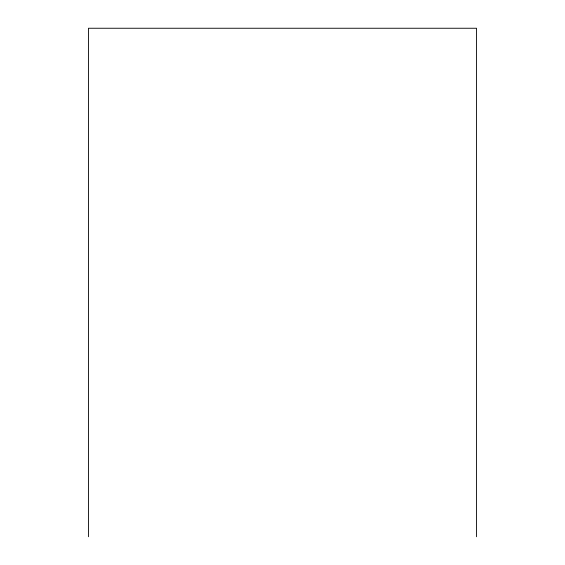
<?xml version="1.0" encoding="UTF-8"?>
<svg xmlns="http://www.w3.org/2000/svg" width="565" height="565" viewBox="0 0 565 565"><rect width="100%" height="100%" fill="white"/><g stroke="black" fill="none" stroke-linecap="round" stroke-linejoin="round"><path stroke-width="0.85" d="M476.535 536.75L476.535 28.25L88.465 28.25L88.465 536.75"/></g></svg>
